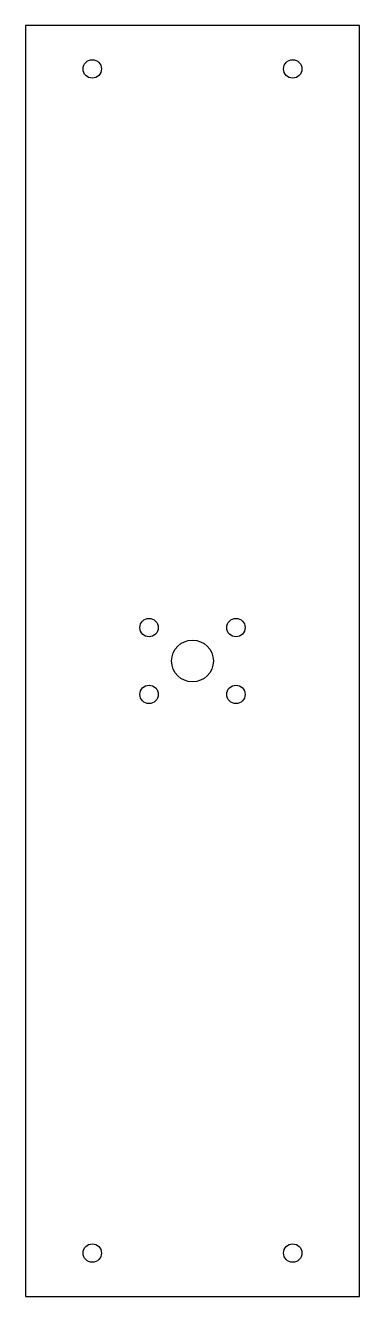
# Model space of a CAD drawing. Header units: millimetres. Extents: x -50 to 50, y -190 to 190.
import ezdxf

# ---------------------------------------------------------------- set-up
doc = ezdxf.new("R2010")
doc.units = ezdxf.units.MM

msp = doc.modelspace()

# ---------------------------------------------------------------- linework, layer by layer
at = {"layer": 'CUT'}
msp.add_lwpolyline([(-50, -190), (50, -190), (50, 190), (-50, 190)], close=True, dxfattribs=at)
at = {"layer": 'DRILL'}
for centre, radius in [((-30, 177), 2.75), ((30, 177), 2.75), ((-13, 10), 2.75), ((13, 10), 2.75), ((0, 0), 6.25), ((-13, -10), 2.75), ((13, -10), 2.75), ((-30, -177), 2.75), ((30, -177), 2.75)]:
    msp.add_circle(centre, radius, dxfattribs=at)

doc.saveas('drawing.dxf')
